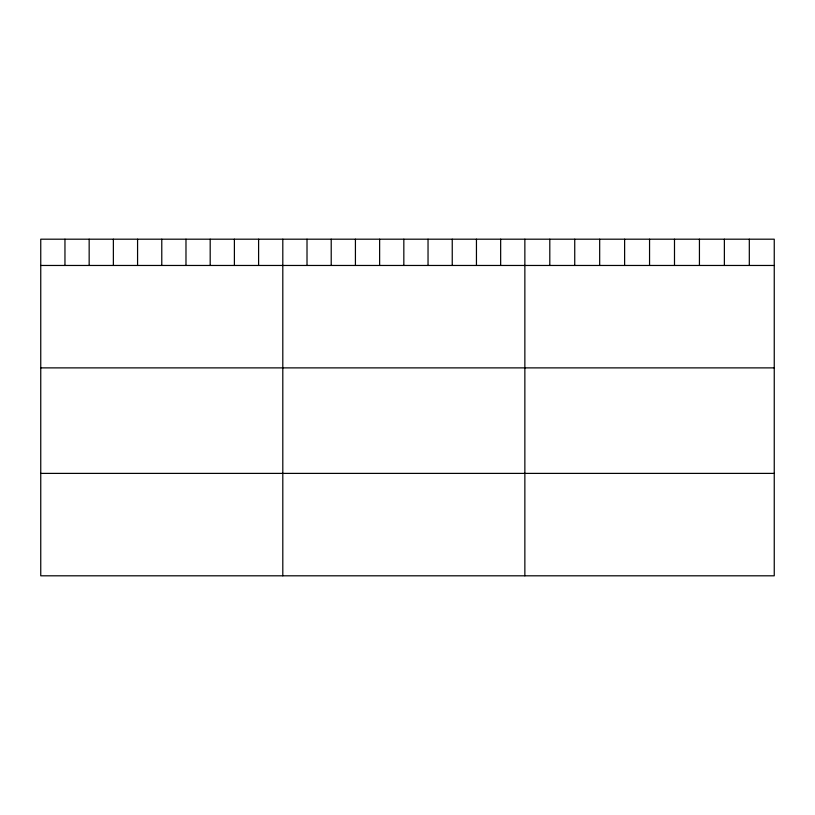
<?xml version="1.0" encoding="UTF-8"?>
<svg xmlns="http://www.w3.org/2000/svg" width="815" height="815" viewBox="0 0 815 815"><rect width="100%" height="100%" fill="white"/><g stroke="black" fill="none" stroke-linecap="round" stroke-linejoin="round"><path stroke-width="1.22" d="M774.25 265.466L774.25 575.808L40.75 575.808L40.75 239.192L774.25 239.192L774.25 265.466L40.75 265.466M40.75 367.881L774.25 367.881M40.75 473.393L774.25 473.393M749.311 239.192L749.311 265.466M724.372 239.192L724.372 265.466M699.433 239.192L699.433 265.466M674.494 239.192L674.494 265.466M649.555 239.192L649.555 265.466M624.616 239.192L624.616 265.466M599.677 239.192L599.677 265.466M574.738 239.192L574.738 265.466M549.799 239.192L549.799 265.466M524.86 239.192L524.86 575.808M500.655 239.192L500.655 265.466M476.449 239.192L476.449 265.466M452.244 239.192L452.244 265.466M428.038 239.192L428.038 265.466M403.832 239.192L403.832 265.466M379.627 239.192L379.627 265.466M355.422 239.192L355.422 265.466M331.216 239.192L331.216 265.466M307.011 239.192L307.011 265.466M282.805 239.192L282.805 575.808M258.6 239.192L258.6 265.466M234.394 239.192L234.394 265.466M210.189 239.192L210.189 265.466M185.983 239.192L185.983 265.466M161.778 239.192L161.778 265.466M137.572 239.192L137.572 265.466M113.367 239.192L113.367 265.466M89.161 239.192L89.161 265.466M64.956 239.192L64.956 265.466"/></g></svg>
